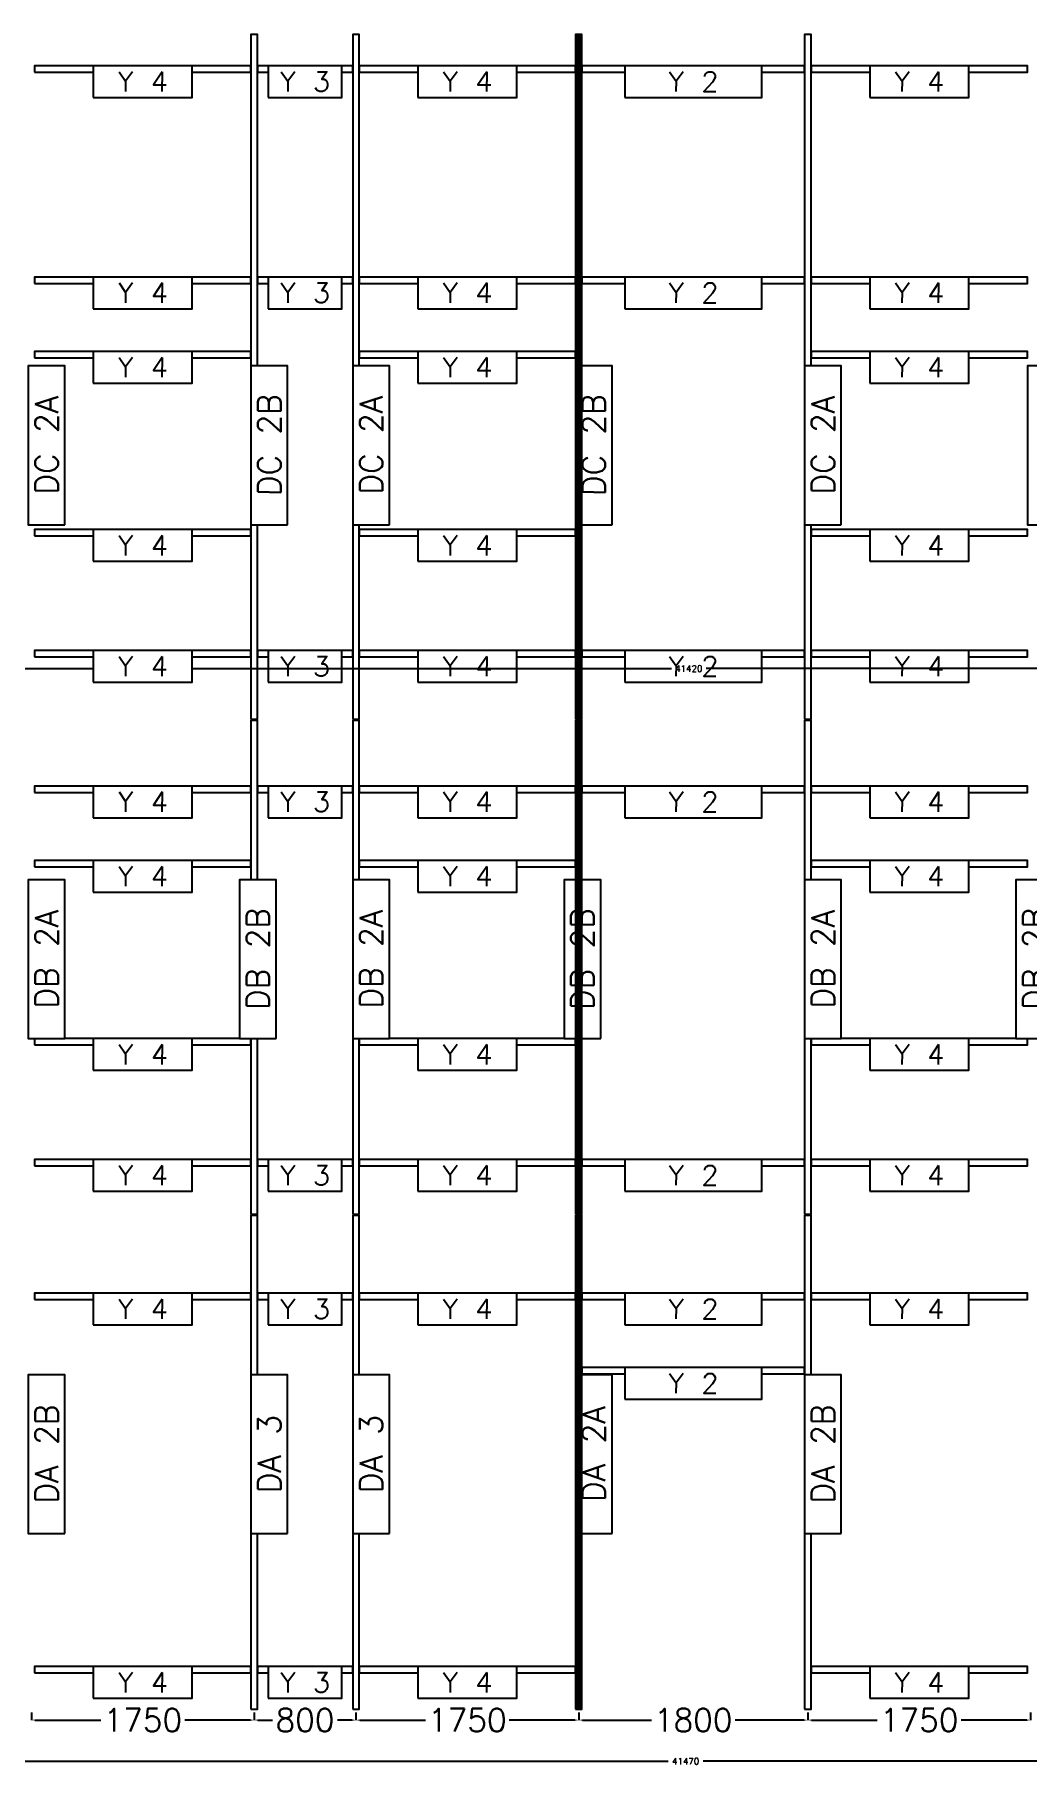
# Model space of a CAD drawing. Header units: millimetres. Extents: x -33420 to 34864, y -1491 to 37154.
# Drawn here: x -2619 to 5181, y 5945 to 19546 of the extents above; entities that cross this region are included whole.
import ezdxf

# ---------------------------------------------------------------- set-up
doc = ezdxf.new("R2010")
doc.units = ezdxf.units.MM
doc.layers.add('- ÖLÇÜ', color=7, linetype='Continuous', lineweight=9)
for name, color, linetype in [('--- KODLAMA', 7, 'Continuous'), ('--- PROF. DÜŞEY', 7, 'Continuous'), ('--- PROF. YATAY', 7, 'Continuous')]:
    doc.layers.add(name, color=color, linetype=linetype)
doc.styles.add('RomanS', font='romans.shx')
doc.styles.add('STL', font='txt.shx', dxfattribs={"oblique": 1})
doc.dimstyles.new('KOMP-ÖLÇÜ', dxfattribs={"dimtxt": 50, "dimasz": 30, "dimexe": 0.18, "dimexo": 25, "dimgap": 25, "dimtad": 0, "dimdec": 0, "dimzin": 0, "dimdsep": 46, "dimtxsty": 'RomanS', "dimcen": 0.09, "dimclrt": 256, "dimadec": 0, "dimazin": 0, "dimtfac": 1, "dimtdec": 0, "dimtofl": 0, "dimtmove": 0, "dimatfit": 3, "dimfxl": 1, "dimtolj": 1, "dimtzin": 0, "dimarcsym": 0})

# ---------------------------------------------------------------- blocks, each defined once
blk = doc.blocks.new('*D35')
at = {"layer": '- ÖLÇÜ', "color": 0, "linetype": 'Continuous', "lineweight": -2, "transparency": 16777216}
for p, q in [((-2644, 6361), (-2644, 6300)), ((-2614, 6301), (-2098, 6301)), ((-924, 6301), (-1440, 6301)), ((-894, 6361), (-894, 6300))]:
    blk.add_line(p, q, dxfattribs=at)
at = {"layer": '- ÖLÇÜ', "color": 0, "linetype": 'Continuous', "transparency": 16777216}
for points in [[(-2614, 6306), (-2614, 6296), (-2644, 6301)], [(-924, 6306), (-924, 6296), (-894, 6301)]]:
    blk.add_solid(points, dxfattribs=at)
at = {"layer": 'Defpoints', "color": 0, "linetype": 'Continuous', "transparency": 16777216}
for p in [(-2644, 6386), (-894, 6386), (-894, 6301)]:
    blk.add_point(p, dxfattribs=at)
at = {"layer": '- ÖLÇÜ', "linetype": 'Continuous', "transparency": 16777216, "insert": (-1769, 6301), "char_height": 180, "attachment_point": 5, "style": 'RomanS'}
blk.add_mtext('\\A1;1750', dxfattribs=at)
blk = doc.blocks.new('*D36')
at = {"layer": '- ÖLÇÜ', "color": 0, "linetype": 'Continuous', "lineweight": -2, "transparency": 16777216}
for p, q in [((-894, 6361), (-894, 6300)), ((-864, 6301), (-750, 6301)), ((-124, 6301), (-238, 6301)), ((-94, 6361), (-94, 6300))]:
    blk.add_line(p, q, dxfattribs=at)
at = {"layer": '- ÖLÇÜ', "color": 0, "linetype": 'Continuous', "transparency": 16777216}
for points in [[(-864, 6306), (-864, 6296), (-894, 6301)], [(-124, 6306), (-124, 6296), (-94, 6301)]]:
    blk.add_solid(points, dxfattribs=at)
at = {"layer": 'Defpoints', "color": 0, "linetype": 'Continuous', "transparency": 16777216}
for p in [(-894, 6386), (-94, 6386), (-94, 6301)]:
    blk.add_point(p, dxfattribs=at)
at = {"layer": '- ÖLÇÜ', "linetype": 'Continuous', "transparency": 16777216, "insert": (-494, 6301), "char_height": 180, "attachment_point": 5, "style": 'RomanS'}
blk.add_mtext('\\A1;800', dxfattribs=at)
blk = doc.blocks.new('*D37')
at = {"layer": '- ÖLÇÜ', "color": 0, "linetype": 'Continuous', "lineweight": -2, "transparency": 16777216}
for p, q in [((-94, 6361), (-94, 6300)), ((-64, 6301), (452, 6301)), ((1626, 6301), (1110, 6301)), ((1656, 6361), (1656, 6300))]:
    blk.add_line(p, q, dxfattribs=at)
at = {"layer": '- ÖLÇÜ', "color": 0, "linetype": 'Continuous', "transparency": 16777216}
for points in [[(-64, 6306), (-64, 6296), (-94, 6301)], [(1626, 6306), (1626, 6296), (1656, 6301)]]:
    blk.add_solid(points, dxfattribs=at)
at = {"layer": 'Defpoints', "color": 0, "linetype": 'Continuous', "transparency": 16777216}
for p in [(-94, 6386), (1656, 6386), (1656, 6301)]:
    blk.add_point(p, dxfattribs=at)
at = {"layer": '- ÖLÇÜ', "linetype": 'Continuous', "transparency": 16777216, "insert": (781, 6301), "char_height": 180, "attachment_point": 5, "style": 'RomanS'}
blk.add_mtext('\\A1;1750', dxfattribs=at)
blk = doc.blocks.new('*D38')
at = {"layer": '- ÖLÇÜ', "color": 0, "linetype": 'Continuous', "lineweight": -2, "transparency": 16777216}
for p, q in [((1656, 6361), (1656, 6300)), ((1686, 6301), (2227, 6301)), ((3426, 6301), (2885, 6301)), ((3456, 6361), (3456, 6300))]:
    blk.add_line(p, q, dxfattribs=at)
at = {"layer": '- ÖLÇÜ', "color": 0, "linetype": 'Continuous', "transparency": 16777216}
for points in [[(1686, 6306), (1686, 6296), (1656, 6301)], [(3426, 6306), (3426, 6296), (3456, 6301)]]:
    blk.add_solid(points, dxfattribs=at)
at = {"layer": 'Defpoints', "color": 0, "linetype": 'Continuous', "transparency": 16777216}
for p in [(1656, 6386), (3456, 6386), (3456, 6301)]:
    blk.add_point(p, dxfattribs=at)
at = {"layer": '- ÖLÇÜ', "linetype": 'Continuous', "transparency": 16777216, "insert": (2556, 6301), "char_height": 180, "attachment_point": 5, "style": 'RomanS'}
blk.add_mtext('\\A1;1800', dxfattribs=at)
blk = doc.blocks.new('*D39')
at = {"layer": '- ÖLÇÜ', "color": 0, "linetype": 'Continuous', "lineweight": -2, "transparency": 16777216}
for p, q in [((3456, 6361), (3456, 6300)), ((3486, 6301), (4002, 6301)), ((5176, 6301), (4660, 6301)), ((5206, 6361), (5206, 6300))]:
    blk.add_line(p, q, dxfattribs=at)
at = {"layer": '- ÖLÇÜ', "color": 0, "linetype": 'Continuous', "transparency": 16777216}
for points in [[(3486, 6306), (3486, 6296), (3456, 6301)], [(5176, 6306), (5176, 6296), (5206, 6301)]]:
    blk.add_solid(points, dxfattribs=at)
at = {"layer": 'Defpoints', "color": 0, "linetype": 'Continuous', "transparency": 16777216}
for p in [(3456, 6386), (5206, 6386), (5206, 6301)]:
    blk.add_point(p, dxfattribs=at)
at = {"layer": '- ÖLÇÜ', "linetype": 'Continuous', "transparency": 16777216, "insert": (4331, 6301), "char_height": 180, "attachment_point": 5, "style": 'RomanS'}
blk.add_mtext('\\A1;1750', dxfattribs=at)
blk = doc.blocks.new('*D286')
at = {"layer": '- ÖLÇÜ', "color": 0, "linetype": 'Continuous', "lineweight": -2, "transparency": 16777216}
for p, q in [((-18189, 14181), (-18189, 14564)), ((-18159, 14564), (2384, 14564)), ((23201, 14564), (2658, 14564)), ((23231, 14181), (23231, 14564))]:
    blk.add_line(p, q, dxfattribs=at)
at = {"layer": '- ÖLÇÜ', "color": 0, "linetype": 'Continuous', "transparency": 16777216}
for points in [[(-18159, 14569), (-18159, 14559), (-18189, 14564)], [(23201, 14569), (23201, 14559), (23231, 14564)]]:
    blk.add_solid(points, dxfattribs=at)
at = {"layer": 'Defpoints', "color": 0, "linetype": 'Continuous', "transparency": 16777216}
for p in [(23231, 14564), (-18189, 14156), (23231, 14156)]:
    blk.add_point(p, dxfattribs=at)
at = {"layer": '- ÖLÇÜ', "linetype": 'Continuous', "transparency": 16777216, "insert": (2521, 14564), "char_height": 50, "attachment_point": 5, "style": 'RomanS'}
blk.add_mtext('\\A1;41420', dxfattribs=at)
blk = doc.blocks.new('*D292')
at = {"layer": '- ÖLÇÜ', "color": 0, "linetype": 'Continuous', "lineweight": -2, "transparency": 16777216}
for p, q in [((-18239, 6361), (-18239, 5978)), ((23231, 6361), (23231, 5978)), ((-18209, 5978), (2359, 5978)), ((23201, 5978), (2633, 5978))]:
    blk.add_line(p, q, dxfattribs=at)
at = {"layer": '- ÖLÇÜ', "color": 0, "linetype": 'Continuous', "transparency": 16777216}
for points in [[(-18209, 5983), (-18209, 5973), (-18239, 5978)], [(23201, 5983), (23201, 5973), (23231, 5978)]]:
    blk.add_solid(points, dxfattribs=at)
at = {"layer": 'Defpoints', "color": 0, "linetype": 'Continuous', "transparency": 16777216}
for p in [(-18239, 6386), (23231, 6386), (23231, 5978)]:
    blk.add_point(p, dxfattribs=at)
at = {"layer": '- ÖLÇÜ', "linetype": 'Continuous', "transparency": 16777216, "insert": (2496, 5978), "char_height": 50, "attachment_point": 5, "style": 'RomanS'}
blk.add_mtext('\\A1;41470', dxfattribs=at)

msp = doc.modelspace()

# ---------------------------------------------------------------- linework, layer by layer
at = {"layer": '--- KODLAMA', "linetype": 'Continuous'}
msp.add_lwpolyline([(5469.06, 15694.58), (5469.06, 16942.58), (5181.06, 16942.58), (5181.06, 15694.58)], close=True, dxfattribs=at)
at = {"layer": '--- PROF. DÜŞEY', "linetype": 'Continuous'}
for points in [[(-918.94, 14166.15), (-868.94, 14166.15), (-868.94, 19546.15), (-918.94, 19546.15)], [(-118.94, 14166.15), (-68.94, 14166.15), (-68.94, 19546.15), (-118.94, 19546.15)], [(3431.06, 14166.15), (3481.06, 14166.15), (3481.06, 19546.15), (3431.06, 19546.15)], [(-918.94, 10276.15), (-868.94, 10276.15), (-868.94, 14156.15), (-918.94, 14156.15)], [(-118.94, 10276.15), (-68.94, 10276.15), (-68.94, 14156.15), (-118.94, 14156.15)], [(3431.06, 10276.15), (3481.06, 10276.15), (3481.06, 14156.15), (3431.06, 14156.15)], [(-918.94, 6386.15), (-868.94, 6386.15), (-868.94, 10266.15), (-918.94, 10266.15)], [(-118.94, 6386.15), (-68.94, 6386.15), (-68.94, 10266.15), (-118.94, 10266.15)], [(3431.06, 6386.15), (3481.06, 6386.15), (3481.06, 10266.15), (3431.06, 10266.15)]]:
    msp.add_lwpolyline(points, close=True, dxfattribs=at)
at = {"layer": '--- PROF. DÜŞEY', "color": 242, "linetype": 'Continuous', "true_color": 0xcd2027}
for points in [[(1631.06, 14166.15), (1681.06, 14166.15), (1681.06, 19546.15), (1631.06, 19546.15)], [(1631.06, 10276.15), (1681.06, 10276.15), (1681.06, 14156.15), (1631.06, 14156.15)], [(1631.06, 6386.15), (1681.06, 6386.15), (1681.06, 10266.15), (1631.06, 10266.15)]]:
    msp.add_lwpolyline(points, close=True, dxfattribs=at)
at = {"layer": '--- PROF. YATAY', "linetype": 'Continuous'}
for points in [[(-2618.94, 19251.2), (-918.94, 19251.2), (-918.94, 19301.2), (-2618.94, 19301.2)], [(-868.94, 19251.2), (-118.94, 19251.2), (-118.94, 19301.2), (-868.94, 19301.2)], [(-68.94, 19251.2), (1631.06, 19251.2), (1631.06, 19301.2), (-68.94, 19301.2)], [(1681.06, 19251.2), (3431.06, 19251.2), (3431.06, 19301.2), (1681.06, 19301.2)], [(3481.06, 19251.2), (5181.06, 19251.2), (5181.06, 19301.2), (3481.06, 19301.2)], [(-2618.94, 17591.2), (-918.94, 17591.2), (-918.94, 17641.2), (-2618.94, 17641.2)], [(-868.94, 17591.2), (-118.94, 17591.2), (-118.94, 17641.2), (-868.94, 17641.2)], [(-68.94, 17591.2), (1631.06, 17591.2), (1631.06, 17641.2), (-68.94, 17641.2)], [(1681.06, 17591.2), (3431.06, 17591.2), (3431.06, 17641.2), (1681.06, 17641.2)], [(3481.06, 17591.2), (5181.06, 17591.2), (5181.06, 17641.2), (3481.06, 17641.2)], [(-2618.94, 17006.2), (-918.94, 17006.2), (-918.94, 17056.2), (-2618.94, 17056.2)], [(-68.94, 17006.2), (1631.06, 17006.2), (1631.06, 17056.2), (-68.94, 17056.2)], [(3481.06, 17006.2), (5181.06, 17006.2), (5181.06, 17056.2), (3481.06, 17056.2)], [(-2618.94, 15606.2), (-918.94, 15606.2), (-918.94, 15656.2), (-2618.94, 15656.2)], [(-68.94, 15606.2), (1631.06, 15606.2), (1631.06, 15656.2), (-68.94, 15656.2)], [(3481.06, 15606.2), (5181.06, 15606.2), (5181.06, 15656.2), (3481.06, 15656.2)], [(-2618.94, 14656.25), (-918.94, 14656.25), (-918.94, 14706.25), (-2618.94, 14706.25)], [(-868.94, 14656.25), (-118.94, 14656.25), (-118.94, 14706.25), (-868.94, 14706.25)], [(-68.94, 14656.25), (1631.06, 14656.25), (1631.06, 14706.25), (-68.94, 14706.25)], [(1681.06, 14656.25), (3431.06, 14656.25), (3431.06, 14706.25), (1681.06, 14706.25)], [(3481.06, 14656.25), (5181.06, 14656.25), (5181.06, 14706.25), (3481.06, 14706.25)], [(-2618.94, 13591.2), (-918.94, 13591.2), (-918.94, 13641.2), (-2618.94, 13641.2)], [(-868.94, 13591.2), (-118.94, 13591.2), (-118.94, 13641.2), (-868.94, 13641.2)], [(-68.94, 13591.2), (1631.06, 13591.2), (1631.06, 13641.2), (-68.94, 13641.2)], [(1681.06, 13591.2), (3431.06, 13591.2), (3431.06, 13641.2), (1681.06, 13641.2)], [(3481.06, 13591.2), (5181.06, 13591.2), (5181.06, 13641.2), (3481.06, 13641.2)], [(-2618.94, 13006.2), (-918.94, 13006.2), (-918.94, 13056.2), (-2618.94, 13056.2)], [(-68.94, 13006.2), (1631.06, 13006.2), (1631.06, 13056.2), (-68.94, 13056.2)], [(3481.06, 13006.2), (5181.06, 13006.2), (5181.06, 13056.2), (3481.06, 13056.2)], [(-2618.94, 11606.2), (-918.94, 11606.2), (-918.94, 11656.2), (-2618.94, 11656.2)], [(-68.94, 11606.2), (1631.06, 11606.2), (1631.06, 11656.2), (-68.94, 11656.2)], [(3481.06, 11606.2), (5181.06, 11606.2), (5181.06, 11656.2), (3481.06, 11656.2)], [(-2618.94, 10656.25), (-918.94, 10656.25), (-918.94, 10706.25), (-2618.94, 10706.25)], [(-868.94, 10656.25), (-118.94, 10656.25), (-118.94, 10706.25), (-868.94, 10706.25)], [(-68.94, 10656.25), (1631.06, 10656.25), (1631.06, 10706.25), (-68.94, 10706.25)], [(1681.06, 10656.25), (3431.06, 10656.25), (3431.06, 10706.25), (1681.06, 10706.25)], [(3481.06, 10656.25), (5181.06, 10656.25), (5181.06, 10706.25), (3481.06, 10706.25)], [(-2618.94, 9606.2), (-918.94, 9606.2), (-918.94, 9656.2), (-2618.94, 9656.2)], [(-868.94, 9606.2), (-118.94, 9606.2), (-118.94, 9656.2), (-868.94, 9656.2)], [(-68.94, 9606.2), (1631.06, 9606.2), (1631.06, 9656.2), (-68.94, 9656.2)], [(1681.06, 9606.2), (3431.06, 9606.2), (3431.06, 9656.2), (1681.06, 9656.2)], [(3481.06, 9606.2), (5181.06, 9606.2), (5181.06, 9656.2), (3481.06, 9656.2)], [(1681.06, 9021.2), (3431.06, 9021.2), (3431.06, 9071.2), (1681.06, 9071.2)], [(-2618.94, 6671.2), (-918.94, 6671.2), (-918.94, 6721.2), (-2618.94, 6721.2)], [(-868.94, 6671.2), (-118.94, 6671.2), (-118.94, 6721.2), (-868.94, 6721.2)], [(-68.94, 6671.2), (1631.06, 6671.2), (1631.06, 6721.2), (-68.94, 6721.2)], [(3481.06, 6671.2), (5181.06, 6671.2), (5181.06, 6721.2), (3481.06, 6721.2)]]:
    msp.add_lwpolyline(points, close=True, dxfattribs=at)

# ---------------------------------------------------------------- texts
at = {"layer": '--- KODLAMA', "linetype": 'Continuous', "insert": (-2524.94, 8390.2), "char_height": 180, "width": 1146, "attachment_point": 5, "rotation": 90, "style": 'STL', "bg_fill": 3, "box_fill_scale": 1.3, "bg_fill_color": 256, "bg_fill_transparency": 0}
msp.add_mtext('DA 2B', dxfattribs=at)

# ---------------------------------------------------------------- dimensions: what is measured, and where the dimension line sits
at = {"layer": '- ÖLÇÜ', "linetype": 'Continuous'}
for base, p1, p2, picture, middle in [((-893.94, 6300.64), (-2643.94, 6386.15), (-893.94, 6386.15), '*D35', (-1768.94, 6300.64)), ((-93.94, 6300.64), (-893.94, 6386.15), (-93.94, 6386.15), '*D36', (-493.94, 6300.64)), ((1656.06, 6300.64), (-93.94, 6386.15), (1656.06, 6386.15), '*D37', (781.06, 6300.64)), ((3456.06, 6300.64), (1656.06, 6386.15), (3456.06, 6386.15), '*D38', (2556.06, 6300.64)), ((5206.06, 6300.64), (3456.06, 6386.15), (5206.06, 6386.15), '*D39', (4331.06, 6300.64))]:
    dim = msp.add_linear_dim(base=base, p1=p1, p2=p2, angle=180, dimstyle='KOMP-ÖLÇÜ', override={"dimtxt": 180, "dimtmove": 1}, dxfattribs=at)
    dim.commit()
    dim.dimension.update_dxf_attribs({"geometry": picture, "text_midpoint": middle})
dim = msp.add_aligned_dim(p1=(-18238.94, 6386.15), p2=(23231.06, 6386.15), distance=-408.31, dimstyle='KOMP-ÖLÇÜ', dxfattribs=at)
dim.commit()
dim.dimension.update_dxf_attribs({"geometry": '*D292', "text_midpoint": (2496.06, 5977.84)})

# ---------------------------------------------------------------- next in the draw order: linework, layer by layer
at = {"layer": '--- KODLAMA', "linetype": 'Continuous'}
msp.add_lwpolyline([(-2380.94, 7766.2), (-2380.94, 9014.2), (-2668.94, 9014.2), (-2668.94, 7766.2)], close=True, dxfattribs=at)

# ---------------------------------------------------------------- next in the draw order: texts
at = {"layer": '--- KODLAMA', "linetype": 'Continuous', "char_height": 155.482, "attachment_point": 5, "style": 'STL', "bg_fill": 3, "box_fill_scale": 1.3, "bg_fill_color": 256, "bg_fill_transparency": 0}
for s, insert, width in [('Y 4', (-1769.1, 19176.81), 685.4428), ('Y 3', (-494.1, 19176.81), 485.4428), ('Y 4', (780.9, 19176.81), 685.4428), ('Y 2', (2556.06, 19176.81), 989.9051), ('Y 4', (4330.9, 19176.81), 685.4428), ('Y 4', (-1769.1, 17516.81), 685.4428), ('Y 3', (-494.1, 17516.81), 485.4428), ('Y 4', (780.9, 17516.81), 685.4428), ('Y 2', (2556.06, 17516.81), 989.9051), ('Y 4', (4330.9, 17516.81), 685.4428), ('Y 4', (-1769.1, 16931.81), 685.4428), ('Y 4', (780.9, 16931.81), 685.4428), ('Y 4', (4330.9, 16931.81), 685.4428), ('Y 4', (-1769.1, 15531.81), 685.4428), ('Y 4', (780.9, 15531.81), 685.4428), ('Y 4', (4330.9, 15531.81), 685.4428), ('Y 3', (-494.1, 14581.86), 485.4428), ('Y 4', (780.9, 14581.86), 685.4428), ('Y 2', (2556.06, 14581.86), 989.9051), ('Y 4', (4330.9, 14581.86), 685.4428), ('Y 4', (-1769.1, 13516.81), 685.4428), ('Y 3', (-494.1, 13516.81), 485.4428), ('Y 4', (780.9, 13516.81), 685.4428), ('Y 2', (2556.06, 13516.81), 989.9051), ('Y 4', (4330.9, 13516.81), 685.4428), ('Y 4', (-1769.1, 12931.81), 685.4428), ('Y 4', (780.9, 12931.81), 685.4428), ('Y 4', (4330.9, 12931.81), 685.4428), ('Y 4', (-1769.1, 11531.81), 685.4428), ('Y 4', (780.9, 11531.81), 685.4428), ('Y 4', (4330.9, 11531.81), 685.4428), ('Y 4', (-1769.1, 10581.86), 685.4428), ('Y 3', (-494.1, 10581.86), 485.4428), ('Y 4', (780.9, 10581.86), 685.4428), ('Y 2', (2556.06, 10581.86), 989.9051), ('Y 4', (4330.9, 10581.86), 685.4428), ('Y 4', (-1769.1, 9531.81), 685.4428), ('Y 3', (-494.1, 9531.81), 485.4428), ('Y 4', (780.9, 9531.81), 685.4428), ('Y 2', (2556.06, 9531.81), 989.9051), ('Y 4', (4330.9, 9531.81), 685.4428), ('Y 2', (2556.06, 8946.81), 989.9051), ('Y 4', (-1769.1, 6596.81), 685.4428), ('Y 3', (-494.1, 6596.81), 485.4428), ('Y 4', (780.9, 6596.81), 685.4428), ('Y 4', (4330.9, 6596.81), 685.4428)]:
    msp.add_mtext(s, dxfattribs=dict(at, insert=insert, width=width))
at = {"layer": '--- KODLAMA', "linetype": 'Continuous', "char_height": 180, "width": 1146, "attachment_point": 5, "rotation": 90, "style": 'STL', "bg_fill": 3, "box_fill_scale": 1.3, "bg_fill_color": 256, "bg_fill_transparency": 0}
for s, insert in [('DC 2A', (-2524.94, 16318.58)), ('DC 2B', (-774.94, 16318.58)), ('DC 2A', (25.06, 16318.58)), ('DC 2B', (1775.06, 16318.58)), ('DC 2A', (3575.06, 16318.58)), ('DB 2A', (-2524.94, 12280.2)), ('DB 2B', (-864.94, 12280.2)), ('DB 2A', (25.06, 12280.2)), ('DB 2B', (1685.06, 12280.2)), ('DB 2A', (3575.06, 12280.2)), ('DB 2B', (5235.06, 12280.2)), ('DA 3', (-774.94, 8390.2)), ('DA 3', (25.06, 8390.2)), ('DA 2A', (1775.06, 8390.2)), ('DA 2B', (3575.06, 8390.2))]:
    msp.add_mtext(s, dxfattribs=dict(at, insert=insert))

# ---------------------------------------------------------------- next in the draw order: hatches: boundary and pattern name
at = {"linetype": 'Continuous'}
h = msp.add_hatch(dxfattribs=at)
h.set_pattern_fill('ANSI31', color=1, scale=0.5)
h.set_pattern_definition([(45, (-1101493.236, -414441.1608), (-1.1225320151, 1.1225320151), [])])
h.paths.add_polyline_path([(1631.06, 6386.15), (1681.06, 6386.15), (1681.06, 10266.15), (1631.06, 10266.15)])
h.paths.add_polyline_path([(1631.06, 10276.15), (1681.06, 10276.15), (1681.06, 14156.15), (1631.06, 14156.15)])
h.paths.add_polyline_path([(1631.06, 14166.15), (1681.06, 14166.15), (1681.06, 19546.15), (1631.06, 19546.15)])

# ---------------------------------------------------------------- next in the draw order: linework, layer by layer
at = {"layer": '--- KODLAMA', "linetype": 'Continuous'}
for points in [[(-2157.95, 19052.42), (-1379.94, 19052.42), (-1379.94, 19301.2), (-2157.95, 19301.2)], [(-782.95, 19052.42), (-204.94, 19052.42), (-204.94, 19301.2), (-782.95, 19301.2)], [(392.05, 19052.42), (1170.06, 19052.42), (1170.06, 19301.2), (392.05, 19301.2)], [(2017.05, 19052.42), (3095.06, 19052.42), (3095.06, 19301.2), (2017.05, 19301.2)], [(3942.05, 19052.42), (4720.06, 19052.42), (4720.06, 19301.2), (3942.05, 19301.2)], [(-2157.95, 17392.42), (-1379.94, 17392.42), (-1379.94, 17641.2), (-2157.95, 17641.2)], [(-782.95, 17392.42), (-204.94, 17392.42), (-204.94, 17641.2), (-782.95, 17641.2)], [(392.05, 17392.42), (1170.06, 17392.42), (1170.06, 17641.2), (392.05, 17641.2)], [(2017.05, 17392.42), (3095.06, 17392.42), (3095.06, 17641.2), (2017.05, 17641.2)], [(3942.05, 17392.42), (4720.06, 17392.42), (4720.06, 17641.2), (3942.05, 17641.2)], [(-2157.95, 16807.42), (-1379.94, 16807.42), (-1379.94, 17056.2), (-2157.95, 17056.2)], [(392.05, 16807.42), (1170.06, 16807.42), (1170.06, 17056.2), (392.05, 17056.2)], [(3942.05, 16807.42), (4720.06, 16807.42), (4720.06, 17056.2), (3942.05, 17056.2)], [(-2380.94, 15694.58), (-2380.94, 16942.58), (-2668.94, 16942.58), (-2668.94, 15694.58)], [(-630.94, 15694.58), (-630.94, 16942.58), (-918.94, 16942.58), (-918.94, 15694.58)], [(169.06, 15694.58), (169.06, 16942.58), (-118.94, 16942.58), (-118.94, 15694.58)], [(1919.06, 15694.58), (1919.06, 16942.58), (1631.06, 16942.58), (1631.06, 15694.58)], [(3719.06, 15694.58), (3719.06, 16942.58), (3431.06, 16942.58), (3431.06, 15694.58)], [(-2157.95, 15407.42), (-1379.94, 15407.42), (-1379.94, 15656.2), (-2157.95, 15656.2)], [(392.05, 15407.42), (1170.06, 15407.42), (1170.06, 15656.2), (392.05, 15656.2)], [(3942.05, 15407.42), (4720.06, 15407.42), (4720.06, 15656.2), (3942.05, 15656.2)], [(-782.95, 14457.48), (-204.94, 14457.48), (-204.94, 14706.25), (-782.95, 14706.25)], [(392.05, 14457.48), (1170.06, 14457.48), (1170.06, 14706.25), (392.05, 14706.25)], [(2017.05, 14457.48), (3095.06, 14457.48), (3095.06, 14706.25), (2017.05, 14706.25)], [(3942.05, 14457.48), (4720.06, 14457.48), (4720.06, 14706.25), (3942.05, 14706.25)], [(-2157.95, 13392.42), (-1379.94, 13392.42), (-1379.94, 13641.2), (-2157.95, 13641.2)], [(-782.95, 13392.42), (-204.94, 13392.42), (-204.94, 13641.2), (-782.95, 13641.2)], [(392.05, 13392.42), (1170.06, 13392.42), (1170.06, 13641.2), (392.05, 13641.2)], [(2017.05, 13392.42), (3095.06, 13392.42), (3095.06, 13641.2), (2017.05, 13641.2)], [(3942.05, 13392.42), (4720.06, 13392.42), (4720.06, 13641.2), (3942.05, 13641.2)], [(-2157.95, 12807.42), (-1379.94, 12807.42), (-1379.94, 13056.2), (-2157.95, 13056.2)], [(392.05, 12807.42), (1170.06, 12807.42), (1170.06, 13056.2), (392.05, 13056.2)], [(3942.05, 12807.42), (4720.06, 12807.42), (4720.06, 13056.2), (3942.05, 13056.2)], [(-2380.94, 11656.2), (-2380.94, 12904.2), (-2668.94, 12904.2), (-2668.94, 11656.2)], [(-720.94, 11656.2), (-720.94, 12904.2), (-1008.94, 12904.2), (-1008.94, 11656.2)], [(169.06, 11656.2), (169.06, 12904.2), (-118.94, 12904.2), (-118.94, 11656.2)], [(1829.06, 11656.2), (1829.06, 12904.2), (1541.06, 12904.2), (1541.06, 11656.2)], [(3719.06, 11656.2), (3719.06, 12904.2), (3431.06, 12904.2), (3431.06, 11656.2)], [(5379.06, 11656.2), (5379.06, 12904.2), (5091.06, 12904.2), (5091.06, 11656.2)], [(-2157.95, 11407.42), (-1379.94, 11407.42), (-1379.94, 11656.2), (-2157.95, 11656.2)], [(392.05, 11407.42), (1170.06, 11407.42), (1170.06, 11656.2), (392.05, 11656.2)], [(3942.05, 11407.42), (4720.06, 11407.42), (4720.06, 11656.2), (3942.05, 11656.2)], [(-2157.95, 10457.48), (-1379.94, 10457.48), (-1379.94, 10706.25), (-2157.95, 10706.25)], [(-782.95, 10457.48), (-204.94, 10457.48), (-204.94, 10706.25), (-782.95, 10706.25)], [(392.05, 10457.48), (1170.06, 10457.48), (1170.06, 10706.25), (392.05, 10706.25)], [(2017.05, 10457.48), (3095.06, 10457.48), (3095.06, 10706.25), (2017.05, 10706.25)], [(3942.05, 10457.48), (4720.06, 10457.48), (4720.06, 10706.25), (3942.05, 10706.25)], [(-2157.95, 9407.42), (-1379.94, 9407.42), (-1379.94, 9656.2), (-2157.95, 9656.2)], [(-782.95, 9407.42), (-204.94, 9407.42), (-204.94, 9656.2), (-782.95, 9656.2)], [(392.05, 9407.42), (1170.06, 9407.42), (1170.06, 9656.2), (392.05, 9656.2)], [(2017.05, 9407.42), (3095.06, 9407.42), (3095.06, 9656.2), (2017.05, 9656.2)], [(3942.05, 9407.42), (4720.06, 9407.42), (4720.06, 9656.2), (3942.05, 9656.2)], [(-630.94, 7766.2), (-630.94, 9014.2), (-918.94, 9014.2), (-918.94, 7766.2)], [(169.06, 7766.2), (169.06, 9014.2), (-118.94, 9014.2), (-118.94, 7766.2)], [(1919.06, 7766.2), (1919.06, 9014.2), (1631.06, 9014.2), (1631.06, 7766.2)], [(2017.05, 8822.43), (3095.06, 8822.43), (3095.06, 9071.2), (2017.05, 9071.2)], [(3719.06, 7766.2), (3719.06, 9014.2), (3431.06, 9014.2), (3431.06, 7766.2)], [(-2157.95, 6472.43), (-1379.94, 6472.43), (-1379.94, 6721.2), (-2157.95, 6721.2)], [(-782.95, 6472.43), (-204.94, 6472.43), (-204.94, 6721.2), (-782.95, 6721.2)], [(392.05, 6472.43), (1170.06, 6472.43), (1170.06, 6721.2), (392.05, 6721.2)], [(3942.05, 6472.43), (4720.06, 6472.43), (4720.06, 6721.2), (3942.05, 6721.2)]]:
    msp.add_lwpolyline(points, close=True, dxfattribs=at)
at = {"layer": '--- PROF. DÜŞEY', "color": 242, "linetype": 'Continuous', "true_color": 0xcd2027}
for points in [[(1631.06, 14166.15), (1681.06, 14166.15), (1681.06, 19546.15), (1631.06, 19546.15)], [(1631.06, 10276.15), (1681.06, 10276.15), (1681.06, 14156.15), (1631.06, 14156.15)], [(1631.06, 6386.15), (1681.06, 6386.15), (1681.06, 10266.15), (1631.06, 10266.15)]]:
    msp.add_lwpolyline(points, close=True, dxfattribs=at)

# ---------------------------------------------------------------- next in the draw order: dimensions: what is measured, and where the dimension line sits
at = {"layer": '- ÖLÇÜ', "linetype": 'Continuous'}
dim = msp.add_aligned_dim(p1=(-18188.94, 14156.15), p2=(23231.06, 14156.15), distance=408.05, dimstyle='KOMP-ÖLÇÜ', dxfattribs=at)
dim.commit()
dim.dimension.update_dxf_attribs({"geometry": '*D286', "text_midpoint": (2521.06, 14564.2)})

# ---------------------------------------------------------------- next in the draw order: texts
at = {"layer": '--- KODLAMA', "linetype": 'Continuous', "insert": (-1769.1, 14581.86), "char_height": 155.482, "width": 685.4428, "attachment_point": 5, "style": 'STL', "bg_fill": 3, "box_fill_scale": 1.3, "bg_fill_color": 256, "bg_fill_transparency": 0}
msp.add_mtext('Y 4', dxfattribs=at)

# ---------------------------------------------------------------- next in the draw order: linework, layer by layer
at = {"layer": '--- KODLAMA', "linetype": 'Continuous'}
msp.add_lwpolyline([(-2157.95, 14457.48), (-1379.94, 14457.48), (-1379.94, 14706.25), (-2157.95, 14706.25)], close=True, dxfattribs=at)

doc.saveas('drawing.dxf')
